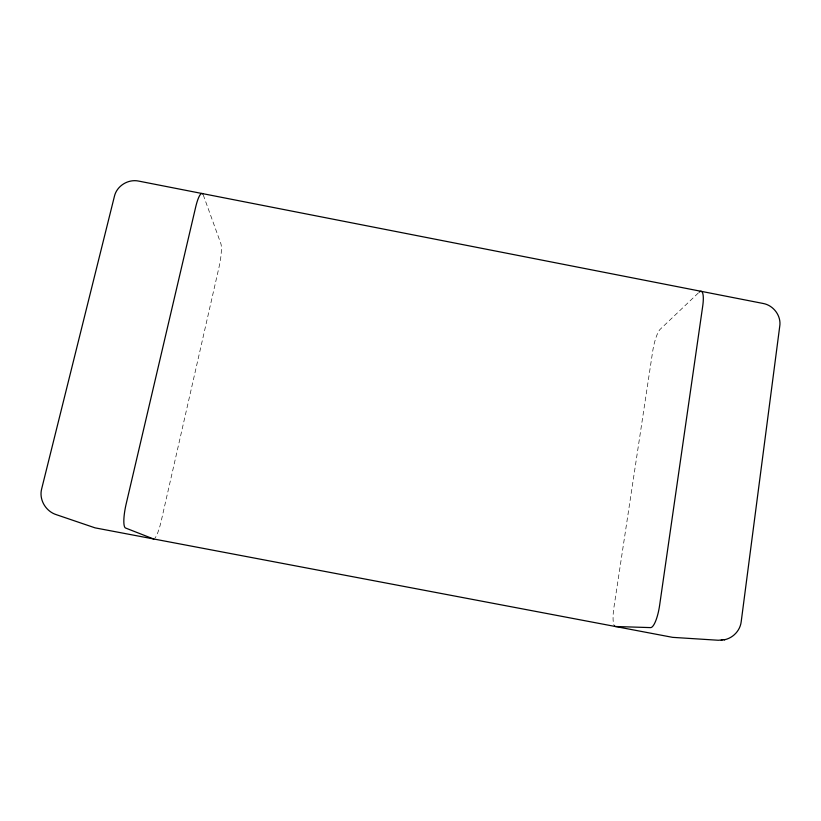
<?xml version="1.0" encoding="UTF-8"?>
<svg xmlns="http://www.w3.org/2000/svg" width="821" height="821" viewBox="0 0 821 821"><rect width="100%" height="100%" fill="white"/><g stroke="black" fill="none" stroke-linecap="round" stroke-linejoin="round"><path stroke-width="0.62" stroke-dasharray="4.11 3.08" d="M698.261 293.046L660.176 329.303A18.739 4.033 -77.8 0 0 652.674 351.398L613.954 607.253A19.632 4.382 -80.8 0 0 613.944 624.976M203.269 194.977L220.839 243.57A18.893 3.407 -80.2 0 1 219.074 266.969L161.162 521.253A19.796 3.695 -77.6 0 1 155.056 537.971"/><path stroke-width="1.23" d="M724.881 639.662C733.307 637.763 740.203 630.395 741.189 621.754L779.693 326.604C781.592 316.054 773.577 305.34 763.161 303.472L138.79 181.113C128.24 178.804 116.736 185.844 114.386 196.455L41.686 488.782C38.741 499.609 45.822 511.411 56.382 514.695L95.092 527.862L672.615 637.353L718.344 640.257L724.881 639.662L723.999 639.795M721.197 640.216L722.1 640.082M153.886 538.935A19.796 3.695 -77.6 0 1 153.394 538.915L125.562 528.016A22.475 4.782 -77.5 0 1 126.188 503.837L195.675 207.077A21.459 4.321 -80.8 0 1 202.859 194.125M614.365 625.807A19.632 4.382 -80.8 0 0 615.401 626.505L650.571 627.603A22.27 5.644 -81 0 0 659.632 605.262L702.684 306.315A21.264 5.111 -77 0 0 699.194 292.163"/></g></svg>
